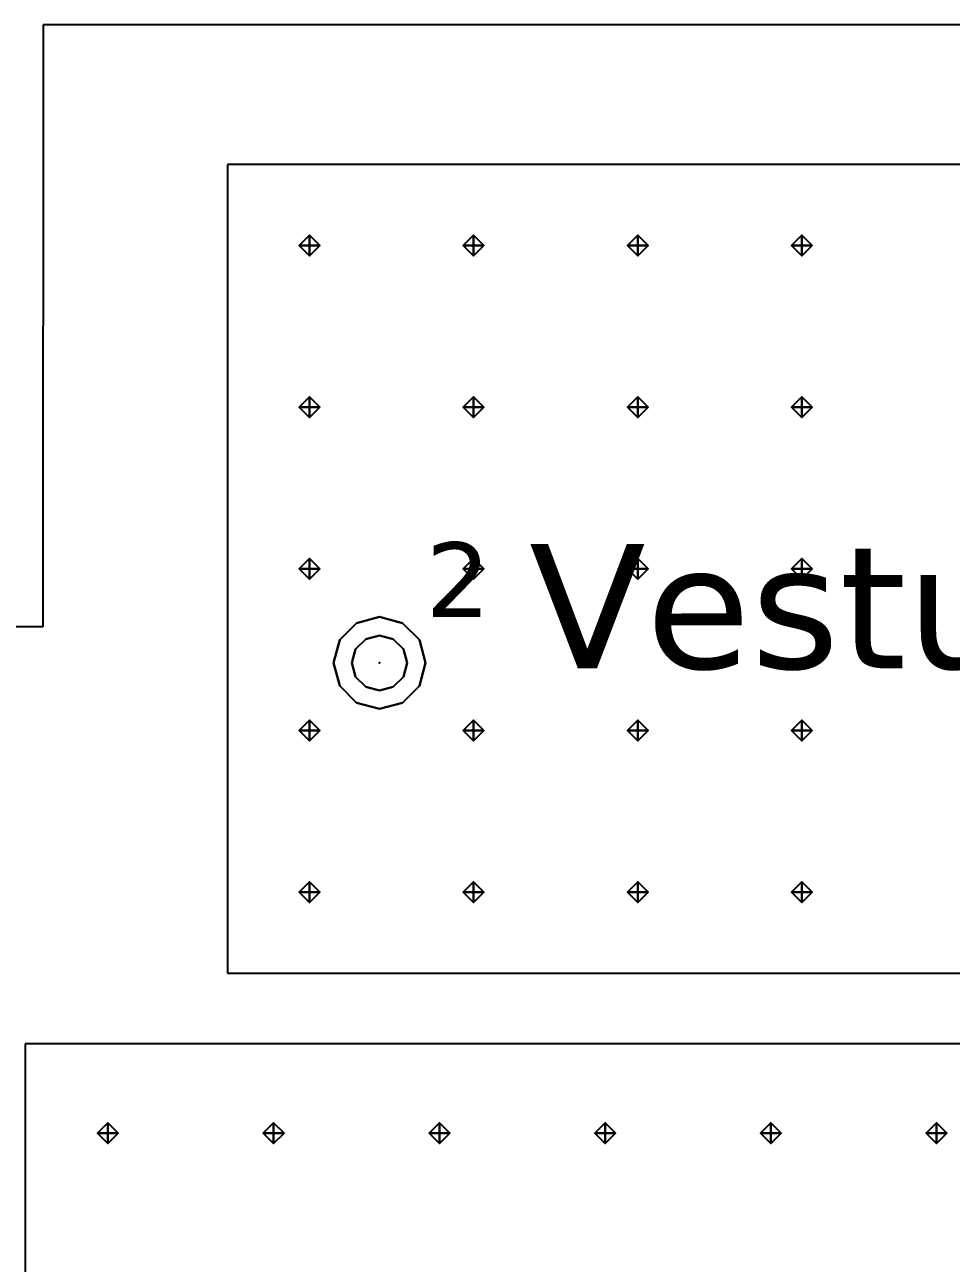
# Model space of a CAD drawing. Header units: inches. Extents: x -2 to 23.6, y -0.2 to 13.5.
# Drawn here: x 8.731 to 10.967, y 3.032 to 6.018 of the extents above; entities that cross this region are included whole.
import ezdxf

# ---------------------------------------------------------------- set-up
doc = ezdxf.new("R2010")
doc.units = ezdxf.units.IN
doc.header["$MEASUREMENT"] = 0
for name, color, linetype, true_color in [('DLX_CALC', 3, 'Continuous', 0x00ff00), ('DLX_CONT', 7, 'Continuous', 0x969696), ('DLX_DESC', 7, 'Continuous', 0x969696), ('DLX_LUM', 7, 'Continuous', 0xffd400), ('DLX_LUMKEY_IDX', 7, 'Continuous', 0x969696)]:
    doc.layers.add(name, color=color, linetype=linetype, true_color=true_color)
doc.layers.add('PUNTO LUMINARIA', color=7, linetype='Continuous')
doc.styles.add('TableTextStyle', font='')
doc.styles.get('TableTextStyle').set_extended_font_data('VERDANA.TTF')

msp = doc.modelspace()

# ---------------------------------------------------------------- linework, layer by layer
at = {"layer": 'DLX_CALC'}
for points in [[(11.07, 5.6813, 0), (9.22, 5.6813, 0)], [(9.22, 5.6813, 0), (9.22, 3.7313, 0)], [(9.22, 3.7313, 0), (11.9919, 3.7313, 0)], [(11.1313, 3.5605, 0), (8.7313, 3.5605, 0)], [(8.7313, 3.5605, 0), (8.7313, 0.5436, 0)]]:
    msp.add_polyline3d(points, dxfattribs=at)
at = {"layer": 'DLX_CONT'}
for points in [[(8.7751, 6.0184, 0), (8.7744, 4.5665, 0)], [(11.278, 6.0184, 0), (8.7751, 6.0184, 0)], [(8.7744, 4.5665, 0), (7.25, 4.5665, 0)]]:
    msp.add_polyline3d(points, dxfattribs=at)
at = {"layer": 'DLX_LUM'}
for points in [[(9.5313, 4.5754, 0), (9.4907, 4.5348, 0)], [(9.4907, 4.5348, 0), (9.5313, 4.5754, 0)], [(9.4907, 4.5348, 0), (9.5313, 4.5754, 0)], [(9.5313, 4.5754, 0), (9.4907, 4.5348, 0)], [(9.5868, 4.5903, 0), (9.5313, 4.5754, 0)], [(9.5313, 4.5754, 0), (9.5868, 4.5903, 0)], [(9.5313, 4.5754, 0), (9.5868, 4.5903, 0)], [(9.5868, 4.5903, 0), (9.5313, 4.5754, 0)], [(9.5313, 4.5754, 0), (9.5313, 4.5754, 0)], [(9.5313, 4.5754, 0), (9.5313, 4.5754, 0)], [(9.6423, 4.5754, 0), (9.5868, 4.5903, 0)], [(9.5868, 4.5903, 0), (9.5868, 4.5903, 0)], [(9.5868, 4.5903, 0), (9.6423, 4.5754, 0)], [(9.5868, 4.5903, 0), (9.5868, 4.5903, 0)], [(9.5868, 4.5903, 0), (9.6423, 4.5754, 0)], [(9.6423, 4.5754, 0), (9.5868, 4.5903, 0)], [(9.683, 4.5348, 0), (9.6423, 4.5754, 0)], [(9.6423, 4.5754, 0), (9.6423, 4.5754, 0)], [(9.6423, 4.5754, 0), (9.683, 4.5348, 0)], [(9.6423, 4.5754, 0), (9.6423, 4.5754, 0)], [(9.6423, 4.5754, 0), (9.683, 4.5348, 0)], [(9.683, 4.5348, 0), (9.6423, 4.5754, 0)], [(9.5868, 4.5458, 0), (9.5536, 4.5368, 0)], [(9.5536, 4.5368, 0), (9.5868, 4.5458, 0)], [(9.6201, 4.5368, 0), (9.5868, 4.5458, 0)], [(9.5868, 4.5458, 0), (9.6201, 4.5368, 0)], [(9.4907, 4.5348, 0), (9.4758, 4.4793, 0)], [(9.4758, 4.4793, 0), (9.4907, 4.5348, 0)], [(9.4758, 4.4793, 0), (9.4907, 4.5348, 0)], [(9.4907, 4.5348, 0), (9.4758, 4.4793, 0)], [(9.4907, 4.5348, 0), (9.4907, 4.5348, 0)], [(9.4907, 4.5348, 0), (9.4907, 4.5348, 0)], [(9.5292, 4.5125, 0), (9.5203, 4.4793, 0)], [(9.5203, 4.4793, 0), (9.5292, 4.5125, 0)], [(9.5536, 4.5368, 0), (9.5292, 4.5125, 0)], [(9.5292, 4.5125, 0), (9.5536, 4.5368, 0)], [(9.6444, 4.5125, 0), (9.6201, 4.5368, 0)], [(9.6201, 4.5368, 0), (9.6444, 4.5125, 0)], [(9.6533, 4.4793, 0), (9.6444, 4.5125, 0)], [(9.6444, 4.5125, 0), (9.6533, 4.4793, 0)], [(9.6978, 4.4793, 0), (9.683, 4.5348, 0)], [(9.683, 4.5348, 0), (9.683, 4.5348, 0)], [(9.683, 4.5348, 0), (9.6978, 4.4793, 0)], [(9.683, 4.5348, 0), (9.683, 4.5348, 0)], [(9.683, 4.5348, 0), (9.6978, 4.4793, 0)], [(9.6978, 4.4793, 0), (9.683, 4.5348, 0)], [(9.4758, 4.4793, 0), (9.4758, 4.4793, 0)], [(9.4758, 4.4793, 0), (9.4907, 4.4238, 0)], [(9.4907, 4.4238, 0), (9.4758, 4.4793, 0)], [(9.4758, 4.4793, 0), (9.4758, 4.4793, 0)], [(9.4907, 4.4238, 0), (9.4758, 4.4793, 0)], [(9.4758, 4.4793, 0), (9.4907, 4.4238, 0)], [(9.5203, 4.4793, 0), (9.5292, 4.446, 0)], [(9.5292, 4.446, 0), (9.5203, 4.4793, 0)], [(9.6444, 4.446, 0), (9.6533, 4.4793, 0)], [(9.6533, 4.4793, 0), (9.6444, 4.446, 0)], [(9.683, 4.4238, 0), (9.6978, 4.4793, 0)], [(9.6978, 4.4793, 0), (9.683, 4.4238, 0)], [(9.6978, 4.4793, 0), (9.683, 4.4238, 0)], [(9.683, 4.4238, 0), (9.6978, 4.4793, 0)], [(9.6978, 4.4793, 0), (9.6978, 4.4793, 0)], [(9.6978, 4.4793, 0), (9.6978, 4.4793, 0)], [(9.4907, 4.4238, 0), (9.4907, 4.4238, 0)], [(9.4907, 4.4238, 0), (9.5313, 4.3831, 0)], [(9.5313, 4.3831, 0), (9.4907, 4.4238, 0)], [(9.4907, 4.4238, 0), (9.4907, 4.4238, 0)], [(9.5313, 4.3831, 0), (9.4907, 4.4238, 0)], [(9.4907, 4.4238, 0), (9.5313, 4.3831, 0)], [(9.5292, 4.446, 0), (9.5536, 4.4217, 0)], [(9.5536, 4.4217, 0), (9.5292, 4.446, 0)], [(9.5536, 4.4217, 0), (9.5868, 4.4128, 0)], [(9.5868, 4.4128, 0), (9.5536, 4.4217, 0)], [(9.5868, 4.4128, 0), (9.6201, 4.4217, 0)], [(9.6201, 4.4217, 0), (9.5868, 4.4128, 0)], [(9.6201, 4.4217, 0), (9.6444, 4.446, 0)], [(9.6444, 4.446, 0), (9.6201, 4.4217, 0)], [(9.6423, 4.3831, 0), (9.683, 4.4238, 0)], [(9.683, 4.4238, 0), (9.6423, 4.3831, 0)], [(9.683, 4.4238, 0), (9.6423, 4.3831, 0)], [(9.6423, 4.3831, 0), (9.683, 4.4238, 0)], [(9.683, 4.4238, 0), (9.683, 4.4238, 0)], [(9.683, 4.4238, 0), (9.683, 4.4238, 0)], [(9.5313, 4.3831, 0), (9.5313, 4.3831, 0)], [(9.5313, 4.3831, 0), (9.5868, 4.3683, 0)], [(9.5868, 4.3683, 0), (9.5313, 4.3831, 0)], [(9.5313, 4.3831, 0), (9.5313, 4.3831, 0)], [(9.5868, 4.3683, 0), (9.5313, 4.3831, 0)], [(9.5313, 4.3831, 0), (9.5868, 4.3683, 0)], [(9.5868, 4.3683, 0), (9.6423, 4.3831, 0)], [(9.6423, 4.3831, 0), (9.5868, 4.3683, 0)], [(9.6423, 4.3831, 0), (9.5868, 4.3683, 0)], [(9.5868, 4.3683, 0), (9.6423, 4.3831, 0)], [(9.5868, 4.3683, 0), (9.5868, 4.3683, 0)], [(9.5868, 4.3683, 0), (9.5868, 4.3683, 0)], [(9.6423, 4.3831, 0), (9.6423, 4.3831, 0)], [(9.6423, 4.3831, 0), (9.6423, 4.3831, 0)]]:
    msp.add_polyline3d(points, dxfattribs=at)
at = {"layer": 'PUNTO LUMINARIA'}
msp.add_point((9.5868, 4.4793), dxfattribs=at)

# ---------------------------------------------------------------- texts
at = {"layer": 'DLX_DESC', "style": 'TableTextStyle'}
msp.add_text('Vestulo (2.79 W/m²)', height=0.3, dxfattribs=at).set_placement((9.9478, 4.4661))
at = {"layer": 'DLX_LUMKEY_IDX', "style": 'TableTextStyle'}
msp.add_text('2', height=0.18, dxfattribs=at).set_placement((9.6978, 4.5903))

# ---------------------------------------------------------------- meshes
at = {"layer": 'DLX_CALC'}
mesh = msp.add_polyface(dxfattribs=at)
corners = [(9.418, 5.4613), (9.443, 5.4863), (9.418, 5.4863), (9.443, 5.4863), (9.418, 5.5113), (9.418, 5.4863), (9.418, 5.5113), (9.393, 5.4863), (9.418, 5.4863), (9.393, 5.4863), (9.418, 5.4613), (9.418, 5.4863), (9.443, 5.4863), (9.418, 5.4613), (9.418, 5.4863), (9.418, 5.5113), (9.443, 5.4863), (9.418, 5.4863), (9.393, 5.4863), (9.418, 5.5113), (9.418, 5.4863), (9.418, 5.4613), (9.393, 5.4863), (9.418, 5.4863)]
mesh.append_faces([[corners[k] for k in face] for face in [(0, 1, 2), (3, 4, 5), (6, 7, 8), (9, 10, 11), (12, 13, 14), (15, 16, 17), (18, 19, 20), (21, 22, 23)]])
mesh = msp.add_polyface(dxfattribs=at)
corners = [(9.8139, 5.4613), (9.8389, 5.4863), (9.8139, 5.4863), (9.8389, 5.4863), (9.8139, 5.5113), (9.8139, 5.4863), (9.8139, 5.5113), (9.7889, 5.4863), (9.8139, 5.4863), (9.7889, 5.4863), (9.8139, 5.4613), (9.8139, 5.4863), (9.8389, 5.4863), (9.8139, 5.4613), (9.8139, 5.4863), (9.8139, 5.5113), (9.8389, 5.4863), (9.8139, 5.4863), (9.7889, 5.4863), (9.8139, 5.5113), (9.8139, 5.4863), (9.8139, 5.4613), (9.7889, 5.4863), (9.8139, 5.4863)]
mesh.append_faces([[corners[k] for k in face] for face in [(0, 1, 2), (3, 4, 5), (6, 7, 8), (9, 10, 11), (12, 13, 14), (15, 16, 17), (18, 19, 20), (21, 22, 23)]])
mesh = msp.add_polyface(dxfattribs=at)
corners = [(10.2099, 5.4613), (10.2349, 5.4863), (10.2099, 5.4863), (10.2349, 5.4863), (10.2099, 5.5113), (10.2099, 5.4863), (10.2099, 5.5113), (10.1849, 5.4863), (10.2099, 5.4863), (10.1849, 5.4863), (10.2099, 5.4613), (10.2099, 5.4863), (10.2349, 5.4863), (10.2099, 5.4613), (10.2099, 5.4863), (10.2099, 5.5113), (10.2349, 5.4863), (10.2099, 5.4863), (10.1849, 5.4863), (10.2099, 5.5113), (10.2099, 5.4863), (10.2099, 5.4613), (10.1849, 5.4863), (10.2099, 5.4863)]
mesh.append_faces([[corners[k] for k in face] for face in [(0, 1, 2), (3, 4, 5), (6, 7, 8), (9, 10, 11), (12, 13, 14), (15, 16, 17), (18, 19, 20), (21, 22, 23)]])
mesh = msp.add_polyface(dxfattribs=at)
corners = [(10.6059, 5.4613), (10.6309, 5.4863), (10.6059, 5.4863), (10.6309, 5.4863), (10.6059, 5.5113), (10.6059, 5.4863), (10.6059, 5.5113), (10.5809, 5.4863), (10.6059, 5.4863), (10.5809, 5.4863), (10.6059, 5.4613), (10.6059, 5.4863), (10.6309, 5.4863), (10.6059, 5.4613), (10.6059, 5.4863), (10.6059, 5.5113), (10.6309, 5.4863), (10.6059, 5.4863), (10.5809, 5.4863), (10.6059, 5.5113), (10.6059, 5.4863), (10.6059, 5.4613), (10.5809, 5.4863), (10.6059, 5.4863)]
mesh.append_faces([[corners[k] for k in face] for face in [(0, 1, 2), (3, 4, 5), (6, 7, 8), (9, 10, 11), (12, 13, 14), (15, 16, 17), (18, 19, 20), (21, 22, 23)]])
mesh = msp.add_polyface(dxfattribs=at)
corners = [(9.418, 5.0713), (9.443, 5.0963), (9.418, 5.0963), (9.443, 5.0963), (9.418, 5.1213), (9.418, 5.0963), (9.418, 5.1213), (9.393, 5.0963), (9.418, 5.0963), (9.393, 5.0963), (9.418, 5.0713), (9.418, 5.0963), (9.443, 5.0963), (9.418, 5.0713), (9.418, 5.0963), (9.418, 5.1213), (9.443, 5.0963), (9.418, 5.0963), (9.393, 5.0963), (9.418, 5.1213), (9.418, 5.0963), (9.418, 5.0713), (9.393, 5.0963), (9.418, 5.0963)]
mesh.append_faces([[corners[k] for k in face] for face in [(0, 1, 2), (3, 4, 5), (6, 7, 8), (9, 10, 11), (12, 13, 14), (15, 16, 17), (18, 19, 20), (21, 22, 23)]])
mesh = msp.add_polyface(dxfattribs=at)
corners = [(9.8139, 5.0713), (9.8389, 5.0963), (9.8139, 5.0963), (9.8389, 5.0963), (9.8139, 5.1213), (9.8139, 5.0963), (9.8139, 5.1213), (9.7889, 5.0963), (9.8139, 5.0963), (9.7889, 5.0963), (9.8139, 5.0713), (9.8139, 5.0963), (9.8389, 5.0963), (9.8139, 5.0713), (9.8139, 5.0963), (9.8139, 5.1213), (9.8389, 5.0963), (9.8139, 5.0963), (9.7889, 5.0963), (9.8139, 5.1213), (9.8139, 5.0963), (9.8139, 5.0713), (9.7889, 5.0963), (9.8139, 5.0963)]
mesh.append_faces([[corners[k] for k in face] for face in [(0, 1, 2), (3, 4, 5), (6, 7, 8), (9, 10, 11), (12, 13, 14), (15, 16, 17), (18, 19, 20), (21, 22, 23)]])
mesh = msp.add_polyface(dxfattribs=at)
corners = [(10.2099, 5.0713), (10.2349, 5.0963), (10.2099, 5.0963), (10.2349, 5.0963), (10.2099, 5.1213), (10.2099, 5.0963), (10.2099, 5.1213), (10.1849, 5.0963), (10.2099, 5.0963), (10.1849, 5.0963), (10.2099, 5.0713), (10.2099, 5.0963), (10.2349, 5.0963), (10.2099, 5.0713), (10.2099, 5.0963), (10.2099, 5.1213), (10.2349, 5.0963), (10.2099, 5.0963), (10.1849, 5.0963), (10.2099, 5.1213), (10.2099, 5.0963), (10.2099, 5.0713), (10.1849, 5.0963), (10.2099, 5.0963)]
mesh.append_faces([[corners[k] for k in face] for face in [(0, 1, 2), (3, 4, 5), (6, 7, 8), (9, 10, 11), (12, 13, 14), (15, 16, 17), (18, 19, 20), (21, 22, 23)]])
mesh = msp.add_polyface(dxfattribs=at)
corners = [(10.6059, 5.0713), (10.6309, 5.0963), (10.6059, 5.0963), (10.6309, 5.0963), (10.6059, 5.1213), (10.6059, 5.0963), (10.6059, 5.1213), (10.5809, 5.0963), (10.6059, 5.0963), (10.5809, 5.0963), (10.6059, 5.0713), (10.6059, 5.0963), (10.6309, 5.0963), (10.6059, 5.0713), (10.6059, 5.0963), (10.6059, 5.1213), (10.6309, 5.0963), (10.6059, 5.0963), (10.5809, 5.0963), (10.6059, 5.1213), (10.6059, 5.0963), (10.6059, 5.0713), (10.5809, 5.0963), (10.6059, 5.0963)]
mesh.append_faces([[corners[k] for k in face] for face in [(0, 1, 2), (3, 4, 5), (6, 7, 8), (9, 10, 11), (12, 13, 14), (15, 16, 17), (18, 19, 20), (21, 22, 23)]])
mesh = msp.add_polyface(dxfattribs=at)
corners = [(9.418, 4.6813), (9.443, 4.7063), (9.418, 4.7063), (9.443, 4.7063), (9.418, 4.7313), (9.418, 4.7063), (9.418, 4.7313), (9.393, 4.7063), (9.418, 4.7063), (9.393, 4.7063), (9.418, 4.6813), (9.418, 4.7063), (9.443, 4.7063), (9.418, 4.6813), (9.418, 4.7063), (9.418, 4.7313), (9.443, 4.7063), (9.418, 4.7063), (9.393, 4.7063), (9.418, 4.7313), (9.418, 4.7063), (9.418, 4.6813), (9.393, 4.7063), (9.418, 4.7063)]
mesh.append_faces([[corners[k] for k in face] for face in [(0, 1, 2), (3, 4, 5), (6, 7, 8), (9, 10, 11), (12, 13, 14), (15, 16, 17), (18, 19, 20), (21, 22, 23)]])
mesh = msp.add_polyface(dxfattribs=at)
corners = [(9.8139, 4.6813), (9.8389, 4.7063), (9.8139, 4.7063), (9.8389, 4.7063), (9.8139, 4.7313), (9.8139, 4.7063), (9.8139, 4.7313), (9.7889, 4.7063), (9.8139, 4.7063), (9.7889, 4.7063), (9.8139, 4.6813), (9.8139, 4.7063), (9.8389, 4.7063), (9.8139, 4.6813), (9.8139, 4.7063), (9.8139, 4.7313), (9.8389, 4.7063), (9.8139, 4.7063), (9.7889, 4.7063), (9.8139, 4.7313), (9.8139, 4.7063), (9.8139, 4.6813), (9.7889, 4.7063), (9.8139, 4.7063)]
mesh.append_faces([[corners[k] for k in face] for face in [(0, 1, 2), (3, 4, 5), (6, 7, 8), (9, 10, 11), (12, 13, 14), (15, 16, 17), (18, 19, 20), (21, 22, 23)]])
mesh = msp.add_polyface(dxfattribs=at)
corners = [(10.2099, 4.6813), (10.2349, 4.7063), (10.2099, 4.7063), (10.2349, 4.7063), (10.2099, 4.7313), (10.2099, 4.7063), (10.2099, 4.7313), (10.1849, 4.7063), (10.2099, 4.7063), (10.1849, 4.7063), (10.2099, 4.6813), (10.2099, 4.7063), (10.2349, 4.7063), (10.2099, 4.6813), (10.2099, 4.7063), (10.2099, 4.7313), (10.2349, 4.7063), (10.2099, 4.7063), (10.1849, 4.7063), (10.2099, 4.7313), (10.2099, 4.7063), (10.2099, 4.6813), (10.1849, 4.7063), (10.2099, 4.7063)]
mesh.append_faces([[corners[k] for k in face] for face in [(0, 1, 2), (3, 4, 5), (6, 7, 8), (9, 10, 11), (12, 13, 14), (15, 16, 17), (18, 19, 20), (21, 22, 23)]])
mesh = msp.add_polyface(dxfattribs=at)
corners = [(10.6059, 4.6813), (10.6309, 4.7063), (10.6059, 4.7063), (10.6309, 4.7063), (10.6059, 4.7313), (10.6059, 4.7063), (10.6059, 4.7313), (10.5809, 4.7063), (10.6059, 4.7063), (10.5809, 4.7063), (10.6059, 4.6813), (10.6059, 4.7063), (10.6309, 4.7063), (10.6059, 4.6813), (10.6059, 4.7063), (10.6059, 4.7313), (10.6309, 4.7063), (10.6059, 4.7063), (10.5809, 4.7063), (10.6059, 4.7313), (10.6059, 4.7063), (10.6059, 4.6813), (10.5809, 4.7063), (10.6059, 4.7063)]
mesh.append_faces([[corners[k] for k in face] for face in [(0, 1, 2), (3, 4, 5), (6, 7, 8), (9, 10, 11), (12, 13, 14), (15, 16, 17), (18, 19, 20), (21, 22, 23)]])
mesh = msp.add_polyface(dxfattribs=at)
corners = [(9.418, 4.2913), (9.443, 4.3163), (9.418, 4.3163), (9.443, 4.3163), (9.418, 4.3413), (9.418, 4.3163), (9.418, 4.3413), (9.393, 4.3163), (9.418, 4.3163), (9.393, 4.3163), (9.418, 4.2913), (9.418, 4.3163), (9.443, 4.3163), (9.418, 4.2913), (9.418, 4.3163), (9.418, 4.3413), (9.443, 4.3163), (9.418, 4.3163), (9.393, 4.3163), (9.418, 4.3413), (9.418, 4.3163), (9.418, 4.2913), (9.393, 4.3163), (9.418, 4.3163)]
mesh.append_faces([[corners[k] for k in face] for face in [(0, 1, 2), (3, 4, 5), (6, 7, 8), (9, 10, 11), (12, 13, 14), (15, 16, 17), (18, 19, 20), (21, 22, 23)]])
mesh = msp.add_polyface(dxfattribs=at)
corners = [(9.8139, 4.2913), (9.8389, 4.3163), (9.8139, 4.3163), (9.8389, 4.3163), (9.8139, 4.3413), (9.8139, 4.3163), (9.8139, 4.3413), (9.7889, 4.3163), (9.8139, 4.3163), (9.7889, 4.3163), (9.8139, 4.2913), (9.8139, 4.3163), (9.8389, 4.3163), (9.8139, 4.2913), (9.8139, 4.3163), (9.8139, 4.3413), (9.8389, 4.3163), (9.8139, 4.3163), (9.7889, 4.3163), (9.8139, 4.3413), (9.8139, 4.3163), (9.8139, 4.2913), (9.7889, 4.3163), (9.8139, 4.3163)]
mesh.append_faces([[corners[k] for k in face] for face in [(0, 1, 2), (3, 4, 5), (6, 7, 8), (9, 10, 11), (12, 13, 14), (15, 16, 17), (18, 19, 20), (21, 22, 23)]])
mesh = msp.add_polyface(dxfattribs=at)
corners = [(10.2099, 4.2913), (10.2349, 4.3163), (10.2099, 4.3163), (10.2349, 4.3163), (10.2099, 4.3413), (10.2099, 4.3163), (10.2099, 4.3413), (10.1849, 4.3163), (10.2099, 4.3163), (10.1849, 4.3163), (10.2099, 4.2913), (10.2099, 4.3163), (10.2349, 4.3163), (10.2099, 4.2913), (10.2099, 4.3163), (10.2099, 4.3413), (10.2349, 4.3163), (10.2099, 4.3163), (10.1849, 4.3163), (10.2099, 4.3413), (10.2099, 4.3163), (10.2099, 4.2913), (10.1849, 4.3163), (10.2099, 4.3163)]
mesh.append_faces([[corners[k] for k in face] for face in [(0, 1, 2), (3, 4, 5), (6, 7, 8), (9, 10, 11), (12, 13, 14), (15, 16, 17), (18, 19, 20), (21, 22, 23)]])
mesh = msp.add_polyface(dxfattribs=at)
corners = [(10.6059, 4.2913), (10.6309, 4.3163), (10.6059, 4.3163), (10.6309, 4.3163), (10.6059, 4.3413), (10.6059, 4.3163), (10.6059, 4.3413), (10.5809, 4.3163), (10.6059, 4.3163), (10.5809, 4.3163), (10.6059, 4.2913), (10.6059, 4.3163), (10.6309, 4.3163), (10.6059, 4.2913), (10.6059, 4.3163), (10.6059, 4.3413), (10.6309, 4.3163), (10.6059, 4.3163), (10.5809, 4.3163), (10.6059, 4.3413), (10.6059, 4.3163), (10.6059, 4.2913), (10.5809, 4.3163), (10.6059, 4.3163)]
mesh.append_faces([[corners[k] for k in face] for face in [(0, 1, 2), (3, 4, 5), (6, 7, 8), (9, 10, 11), (12, 13, 14), (15, 16, 17), (18, 19, 20), (21, 22, 23)]])
mesh = msp.add_polyface(dxfattribs=at)
corners = [(9.418, 3.9013), (9.443, 3.9263), (9.418, 3.9263), (9.443, 3.9263), (9.418, 3.9513), (9.418, 3.9263), (9.418, 3.9513), (9.393, 3.9263), (9.418, 3.9263), (9.393, 3.9263), (9.418, 3.9013), (9.418, 3.9263), (9.443, 3.9263), (9.418, 3.9013), (9.418, 3.9263), (9.418, 3.9513), (9.443, 3.9263), (9.418, 3.9263), (9.393, 3.9263), (9.418, 3.9513), (9.418, 3.9263), (9.418, 3.9013), (9.393, 3.9263), (9.418, 3.9263)]
mesh.append_faces([[corners[k] for k in face] for face in [(0, 1, 2), (3, 4, 5), (6, 7, 8), (9, 10, 11), (12, 13, 14), (15, 16, 17), (18, 19, 20), (21, 22, 23)]])
mesh = msp.add_polyface(dxfattribs=at)
corners = [(9.8139, 3.9013), (9.8389, 3.9263), (9.8139, 3.9263), (9.8389, 3.9263), (9.8139, 3.9513), (9.8139, 3.9263), (9.8139, 3.9513), (9.7889, 3.9263), (9.8139, 3.9263), (9.7889, 3.9263), (9.8139, 3.9013), (9.8139, 3.9263), (9.8389, 3.9263), (9.8139, 3.9013), (9.8139, 3.9263), (9.8139, 3.9513), (9.8389, 3.9263), (9.8139, 3.9263), (9.7889, 3.9263), (9.8139, 3.9513), (9.8139, 3.9263), (9.8139, 3.9013), (9.7889, 3.9263), (9.8139, 3.9263)]
mesh.append_faces([[corners[k] for k in face] for face in [(0, 1, 2), (3, 4, 5), (6, 7, 8), (9, 10, 11), (12, 13, 14), (15, 16, 17), (18, 19, 20), (21, 22, 23)]])
mesh = msp.add_polyface(dxfattribs=at)
corners = [(10.2099, 3.9013), (10.2349, 3.9263), (10.2099, 3.9263), (10.2349, 3.9263), (10.2099, 3.9513), (10.2099, 3.9263), (10.2099, 3.9513), (10.1849, 3.9263), (10.2099, 3.9263), (10.1849, 3.9263), (10.2099, 3.9013), (10.2099, 3.9263), (10.2349, 3.9263), (10.2099, 3.9013), (10.2099, 3.9263), (10.2099, 3.9513), (10.2349, 3.9263), (10.2099, 3.9263), (10.1849, 3.9263), (10.2099, 3.9513), (10.2099, 3.9263), (10.2099, 3.9013), (10.1849, 3.9263), (10.2099, 3.9263)]
mesh.append_faces([[corners[k] for k in face] for face in [(0, 1, 2), (3, 4, 5), (6, 7, 8), (9, 10, 11), (12, 13, 14), (15, 16, 17), (18, 19, 20), (21, 22, 23)]])
mesh = msp.add_polyface(dxfattribs=at)
corners = [(10.6059, 3.9013), (10.6309, 3.9263), (10.6059, 3.9263), (10.6309, 3.9263), (10.6059, 3.9513), (10.6059, 3.9263), (10.6059, 3.9513), (10.5809, 3.9263), (10.6059, 3.9263), (10.5809, 3.9263), (10.6059, 3.9013), (10.6059, 3.9263), (10.6309, 3.9263), (10.6059, 3.9013), (10.6059, 3.9263), (10.6059, 3.9513), (10.6309, 3.9263), (10.6059, 3.9263), (10.5809, 3.9263), (10.6059, 3.9513), (10.6059, 3.9263), (10.6059, 3.9013), (10.5809, 3.9263), (10.6059, 3.9263)]
mesh.append_faces([[corners[k] for k in face] for face in [(0, 1, 2), (3, 4, 5), (6, 7, 8), (9, 10, 11), (12, 13, 14), (15, 16, 17), (18, 19, 20), (21, 22, 23)]])
mesh = msp.add_polyface(dxfattribs=at)
corners = [(8.9313, 3.32), (8.9563, 3.345), (8.9313, 3.345), (8.9563, 3.345), (8.9313, 3.37), (8.9313, 3.345), (8.9313, 3.37), (8.9063, 3.345), (8.9313, 3.345), (8.9063, 3.345), (8.9313, 3.32), (8.9313, 3.345), (8.9563, 3.345), (8.9313, 3.32), (8.9313, 3.345), (8.9313, 3.37), (8.9563, 3.345), (8.9313, 3.345), (8.9063, 3.345), (8.9313, 3.37), (8.9313, 3.345), (8.9313, 3.32), (8.9063, 3.345), (8.9313, 3.345)]
mesh.append_faces([[corners[k] for k in face] for face in [(0, 1, 2), (3, 4, 5), (6, 7, 8), (9, 10, 11), (12, 13, 14), (15, 16, 17), (18, 19, 20), (21, 22, 23)]])
mesh = msp.add_polyface(dxfattribs=at)
corners = [(9.3313, 3.32), (9.3563, 3.345), (9.3313, 3.345), (9.3563, 3.345), (9.3313, 3.37), (9.3313, 3.345), (9.3313, 3.37), (9.3063, 3.345), (9.3313, 3.345), (9.3063, 3.345), (9.3313, 3.32), (9.3313, 3.345), (9.3563, 3.345), (9.3313, 3.32), (9.3313, 3.345), (9.3313, 3.37), (9.3563, 3.345), (9.3313, 3.345), (9.3063, 3.345), (9.3313, 3.37), (9.3313, 3.345), (9.3313, 3.32), (9.3063, 3.345), (9.3313, 3.345)]
mesh.append_faces([[corners[k] for k in face] for face in [(0, 1, 2), (3, 4, 5), (6, 7, 8), (9, 10, 11), (12, 13, 14), (15, 16, 17), (18, 19, 20), (21, 22, 23)]])
mesh = msp.add_polyface(dxfattribs=at)
corners = [(9.7313, 3.32), (9.7563, 3.345), (9.7313, 3.345), (9.7563, 3.345), (9.7313, 3.37), (9.7313, 3.345), (9.7313, 3.37), (9.7063, 3.345), (9.7313, 3.345), (9.7063, 3.345), (9.7313, 3.32), (9.7313, 3.345), (9.7563, 3.345), (9.7313, 3.32), (9.7313, 3.345), (9.7313, 3.37), (9.7563, 3.345), (9.7313, 3.345), (9.7063, 3.345), (9.7313, 3.37), (9.7313, 3.345), (9.7313, 3.32), (9.7063, 3.345), (9.7313, 3.345)]
mesh.append_faces([[corners[k] for k in face] for face in [(0, 1, 2), (3, 4, 5), (6, 7, 8), (9, 10, 11), (12, 13, 14), (15, 16, 17), (18, 19, 20), (21, 22, 23)]])
mesh = msp.add_polyface(dxfattribs=at)
corners = [(10.1313, 3.32), (10.1563, 3.345), (10.1313, 3.345), (10.1563, 3.345), (10.1313, 3.37), (10.1313, 3.345), (10.1313, 3.37), (10.1063, 3.345), (10.1313, 3.345), (10.1063, 3.345), (10.1313, 3.32), (10.1313, 3.345), (10.1563, 3.345), (10.1313, 3.32), (10.1313, 3.345), (10.1313, 3.37), (10.1563, 3.345), (10.1313, 3.345), (10.1063, 3.345), (10.1313, 3.37), (10.1313, 3.345), (10.1313, 3.32), (10.1063, 3.345), (10.1313, 3.345)]
mesh.append_faces([[corners[k] for k in face] for face in [(0, 1, 2), (3, 4, 5), (6, 7, 8), (9, 10, 11), (12, 13, 14), (15, 16, 17), (18, 19, 20), (21, 22, 23)]])
mesh = msp.add_polyface(dxfattribs=at)
corners = [(10.5313, 3.32), (10.5563, 3.345), (10.5313, 3.345), (10.5563, 3.345), (10.5313, 3.37), (10.5313, 3.345), (10.5313, 3.37), (10.5063, 3.345), (10.5313, 3.345), (10.5063, 3.345), (10.5313, 3.32), (10.5313, 3.345), (10.5563, 3.345), (10.5313, 3.32), (10.5313, 3.345), (10.5313, 3.37), (10.5563, 3.345), (10.5313, 3.345), (10.5063, 3.345), (10.5313, 3.37), (10.5313, 3.345), (10.5313, 3.32), (10.5063, 3.345), (10.5313, 3.345)]
mesh.append_faces([[corners[k] for k in face] for face in [(0, 1, 2), (3, 4, 5), (6, 7, 8), (9, 10, 11), (12, 13, 14), (15, 16, 17), (18, 19, 20), (21, 22, 23)]])
mesh = msp.add_polyface(dxfattribs=at)
corners = [(10.9313, 3.32), (10.9563, 3.345), (10.9313, 3.345), (10.9563, 3.345), (10.9313, 3.37), (10.9313, 3.345), (10.9313, 3.37), (10.9063, 3.345), (10.9313, 3.345), (10.9063, 3.345), (10.9313, 3.32), (10.9313, 3.345), (10.9563, 3.345), (10.9313, 3.32), (10.9313, 3.345), (10.9313, 3.37), (10.9563, 3.345), (10.9313, 3.345), (10.9063, 3.345), (10.9313, 3.37), (10.9313, 3.345), (10.9313, 3.32), (10.9063, 3.345), (10.9313, 3.345)]
mesh.append_faces([[corners[k] for k in face] for face in [(0, 1, 2), (3, 4, 5), (6, 7, 8), (9, 10, 11), (12, 13, 14), (15, 16, 17), (18, 19, 20), (21, 22, 23)]])

doc.saveas('drawing.dxf')
